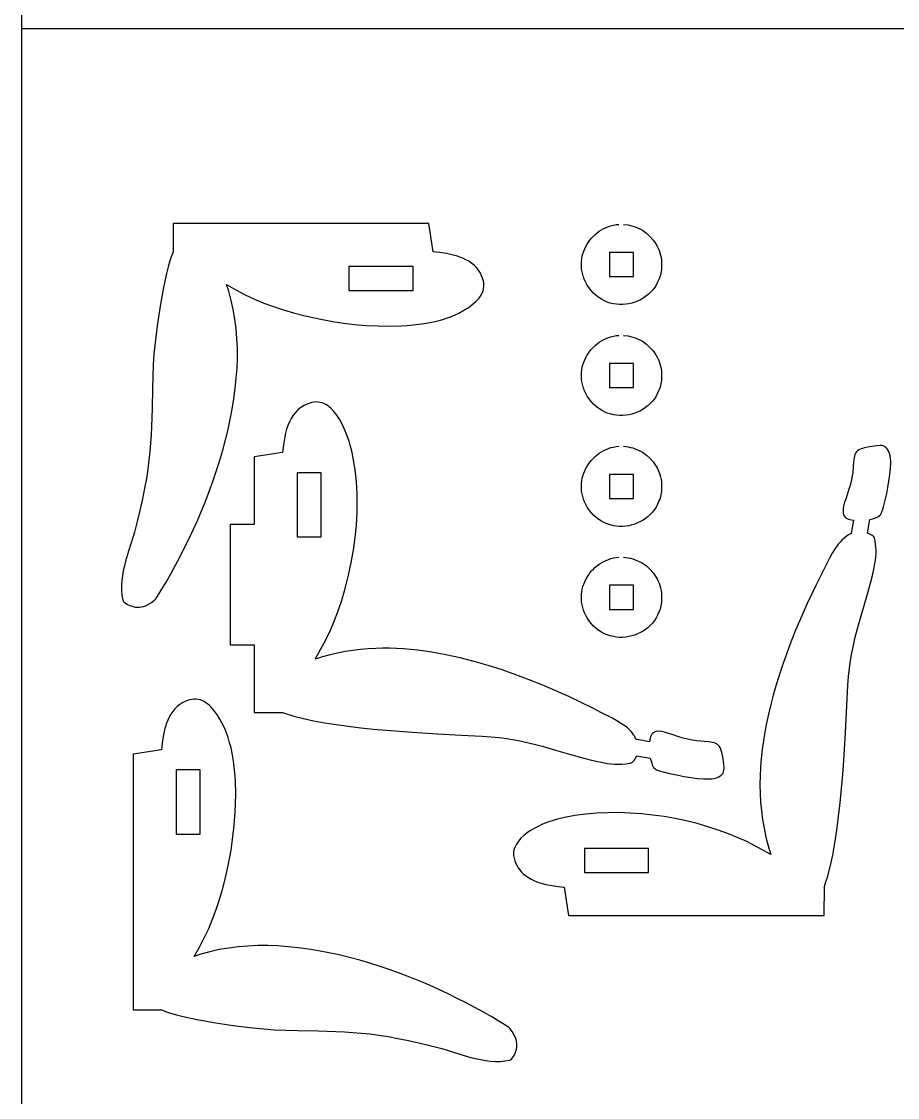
# Model space of a CAD drawing. Extents: x 279 to 859, y 491 to 871.
# Drawn here: x 278.6 to 372.6, y 566.3 to 681.8 of the extents above; entities that cross this region are included whole.
import ezdxf

# ---------------------------------------------------------------- set-up
doc = ezdxf.new("R2010")
doc.units = 0
doc.layers.get('0').update_dxf_attribs({"linetype": 'CONTINUOUS'})

msp = doc.modelspace()

# ---------------------------------------------------------------- linework, layer by layer
at = {"color": 7}
for p, q in [((278.559376, 871.005032), (278.559376, 491.005032)), ((858.559376, 681.005032), (278.559376, 681.005032))]:
    msp.add_line(p, q, dxfattribs=at)
at = {"color": 3}
for p, q in [((294.841446, 660.120922), (294.819946, 657.030222)), ((322.264646, 660.118622), (294.841446, 660.120922)), ((322.741146, 657.069322), (322.264646, 660.118622)), ((340.552792, 659.2797), (340.785376, 659.429726)), ((340.785376, 659.429726), (341.027614, 659.564763)), ((341.027614, 659.564763), (341.2789, 659.684027)), ((341.2789, 659.684027), (341.538626, 659.786731)), ((341.538626, 659.786731), (341.806187, 659.872091)), ((341.806187, 659.872091), (342.080976, 659.939319)), ((342.080976, 659.939319), (342.362387, 659.987631)), ((342.362387, 659.987631), (342.649812, 660.016241)), ((343.149812, 660.017441), (343.646422, 659.958691)), ((343.646422, 659.958691), (343.898349, 659.90608)), ((343.898349, 659.90608), (344.152237, 659.837391)), ((344.152237, 659.837391), (344.407748, 659.752183)), ((344.407748, 659.752183), (344.664541, 659.650016)), ((344.664541, 659.650016), (344.922275, 659.530449)), ((344.922275, 659.530449), (345.180612, 659.393041)), ((339.393976, 658.108801), (339.555902, 658.332254)), ((339.555902, 658.332254), (339.731121, 658.545434)), ((339.731121, 658.545434), (339.919026, 658.747554)), ((339.919026, 658.747554), (340.119011, 658.937829)), ((340.119011, 658.937829), (340.330468, 659.115473)), ((340.330468, 659.115473), (340.552792, 659.2797)), ((345.180612, 659.393041), (345.609013, 659.080764)), ((345.609013, 659.080764), (345.996506, 658.728183)), ((345.996506, 658.728183), (346.339215, 658.338334)), ((346.339215, 658.338334), (346.492563, 658.130383)), ((338.804952, 656.864929), (338.891321, 657.127965)), ((338.891321, 657.127965), (338.994014, 657.384656)), ((338.994014, 657.384656), (339.112425, 657.634216)), ((339.112425, 657.634216), (339.245948, 657.87586)), ((339.245948, 657.87586), (339.393976, 658.108801)), ((346.492563, 658.130383), (346.633262, 657.914254)), ((346.633262, 657.914254), (346.760827, 657.690325)), ((346.760827, 657.690325), (346.874773, 657.458978)), ((346.874773, 657.458978), (346.974615, 657.22059)), ((346.974615, 657.22059), (347.059869, 656.975543)), ((294.464076, 656.096985), (294.284552, 655.459643)), ((294.643118, 656.626087), (294.464076, 656.096985)), ((294.819946, 657.030222), (294.643118, 656.626087)), ((323.438746, 656.986941), (322.741146, 657.069322)), ((324.159465, 656.877169), (323.438746, 656.986941)), ((324.882443, 656.724436), (324.159465, 656.877169)), ((325.238261, 656.627094), (324.882443, 656.724436)), ((325.586821, 656.513172), (325.238261, 656.627094)), ((325.925517, 656.380726), (325.586821, 656.513172)), ((326.25174, 656.227809), (325.925517, 656.380726)), ((326.562884, 656.052474), (326.25174, 656.227809)), ((326.85634, 655.852775), (326.562884, 656.052474)), ((338.634851, 655.765046), (338.649858, 656.045606)), ((338.649858, 656.045606), (338.683614, 656.322963)), ((338.683614, 656.322963), (338.735515, 656.596333)), ((338.735515, 656.596333), (338.804952, 656.864929)), ((347.059869, 656.975543), (347.13005, 656.724214)), ((347.13005, 656.724214), (347.184674, 656.466985)), ((347.184674, 656.466985), (347.223256, 656.204234)), ((347.223256, 656.204234), (347.245312, 655.936341)), ((294.284552, 655.459643), (294.106281, 654.73079)), ((327.129502, 655.626767), (326.85634, 655.852775)), ((327.379762, 655.372503), (327.129502, 655.626767)), ((327.604512, 655.088037), (327.379762, 655.372503)), ((327.801146, 654.771422), (327.604512, 655.088037)), ((338.639201, 655.482069), (338.634851, 655.765046)), ((338.663515, 655.197462), (338.639201, 655.482069)), ((338.708397, 654.912009), (338.663515, 655.197462)), ((338.774456, 654.626496), (338.708397, 654.912009)), ((347.220552, 655.16257), (347.161658, 654.797777)), ((347.248974, 655.542278), (347.220552, 655.16257)), ((347.245312, 655.936341), (347.248974, 655.542278)), ((293.930994, 653.927154), (293.760425, 653.065464)), ((294.106281, 654.73079), (293.930994, 653.927154)), ((327.930654, 654.51215), (327.801146, 654.771422)), ((328.032248, 654.261277), (327.930654, 654.51215)), ((328.106577, 654.018342), (328.032248, 654.261277)), ((328.15429, 653.782885), (328.106577, 654.018342)), ((328.176037, 653.554445), (328.15429, 653.782885)), ((338.862297, 654.34171), (338.774456, 654.626496)), ((338.972527, 654.058436), (338.862297, 654.34171)), ((339.105751, 653.777459), (338.972527, 654.058436)), ((339.262578, 653.499566), (339.105751, 653.777459)), ((346.818263, 653.79849), (346.653599, 653.498959)), ((346.958901, 654.115176), (346.818263, 653.79849)), ((347.073904, 654.448459), (346.958901, 654.115176)), ((347.161658, 654.797777), (347.073904, 654.448459)), ((293.760425, 653.065464), (293.440371, 651.234835)), ((300.795246, 652.839122), (300.556246, 653.566222)), ((300.556246, 653.566222), (301.555979, 652.991186)), ((301.065478, 651.864231), (300.795246, 652.839122)), ((301.555979, 652.991186), (302.555759, 652.470361)), ((327.79758, 652.305375), (327.917998, 652.501383)), ((327.917998, 652.501383), (328.016345, 652.701646)), ((328.016345, 652.701646), (328.091971, 652.906622)), ((328.091971, 652.906622), (328.144228, 653.116774)), ((328.144228, 653.116774), (328.172467, 653.332561)), ((328.172467, 653.332561), (328.176037, 653.554445)), ((339.443612, 653.225541), (339.262578, 653.499566)), ((339.685048, 652.914048), (339.443612, 653.225541)), ((339.942754, 652.63372), (339.685048, 652.914048)), ((340.215119, 652.383997), (339.942754, 652.63372)), ((346.03158, 652.70891), (345.786937, 652.483608)), ((346.258646, 652.953609), (346.03158, 652.70891)), ((346.466523, 653.217146), (346.258646, 652.953609)), ((346.653599, 653.498959), (346.466523, 653.217146)), ((301.287055, 650.869712), (301.065478, 651.864231)), ((302.555759, 652.470361), (303.561107, 651.999152)), ((303.561107, 651.999152), (304.577546, 651.57296)), ((304.577546, 651.57296), (305.610598, 651.187188)), ((326.472664, 651.070719), (326.887146, 651.373022)), ((326.887146, 651.373022), (327.310392, 651.738268)), ((327.310392, 651.738268), (327.493127, 651.924278)), ((327.493127, 651.924278), (327.65574, 652.11316)), ((327.65574, 652.11316), (327.79758, 652.305375)), ((340.500532, 652.164319), (340.215119, 652.383997)), ((340.79738, 651.974124), (340.500532, 652.164319)), ((341.104052, 651.812854), (340.79738, 651.974124)), ((341.418936, 651.679947), (341.104052, 651.812854)), ((341.74042, 651.574843), (341.418936, 651.679947)), ((342.066892, 651.496981), (341.74042, 651.574843)), ((342.396741, 651.445802), (342.066892, 651.496981)), ((342.728354, 651.420746), (342.396741, 651.445802)), ((343.06012, 651.42125), (342.728354, 651.420746)), ((343.390427, 651.446756), (343.06012, 651.42125)), ((343.717663, 651.496703), (343.390427, 651.446756)), ((344.040216, 651.570531), (343.717663, 651.496703)), ((344.356475, 651.667679), (344.040216, 651.570531)), ((344.664827, 651.787586), (344.356475, 651.667679)), ((344.963662, 651.929693), (344.664827, 651.787586)), ((345.251366, 652.09344), (344.963662, 651.929693)), ((345.526328, 652.278265), (345.251366, 652.09344)), ((345.786937, 652.483608), (345.526328, 652.278265)), ((293.440371, 651.234835), (293.159983, 649.372729)), ((301.461536, 649.857182), (301.287055, 650.869712)), ((305.610598, 651.187188), (306.665784, 650.83724)), ((306.665784, 650.83724), (307.748626, 650.518517)), ((307.748626, 650.518517), (308.864646, 650.226422)), ((308.864646, 650.226422), (309.813643, 650.00631)), ((324.574397, 650.102932), (325.081806, 650.310209)), ((325.081806, 650.310209), (325.56839, 650.540084)), ((325.56839, 650.540084), (326.032544, 650.79333)), ((326.032544, 650.79333), (326.472664, 651.070719)), ((293.159983, 649.372729), (292.933124, 647.612974)), ((301.59048, 648.828261), (301.461536, 649.857182)), ((309.813643, 650.00631), (310.84619, 649.796267)), ((310.84619, 649.796267), (311.949451, 649.602472)), ((311.949451, 649.602472), (313.110593, 649.431104)), ((313.110593, 649.431104), (314.316781, 649.288341)), ((314.316781, 649.288341), (315.555179, 649.180362)), ((315.555179, 649.180362), (316.812954, 649.113346)), ((316.812954, 649.113346), (318.077271, 649.093472)), ((318.077271, 649.093472), (319.335295, 649.126919)), ((319.335295, 649.126919), (319.957936, 649.165568)), ((319.957936, 649.165568), (320.574191, 649.219864)), ((320.574191, 649.219864), (321.182455, 649.290579)), ((321.182455, 649.290579), (321.781125, 649.378487)), ((321.781125, 649.378487), (322.368595, 649.484358)), ((322.368595, 649.484358), (322.943262, 649.608966)), ((322.943262, 649.608966), (323.503521, 649.753083)), ((323.503521, 649.753083), (324.047767, 649.917481)), ((324.047767, 649.917481), (324.574397, 650.102932)), ((301.675444, 647.784567), (301.59048, 648.828261)), ((341.538626, 647.876831), (341.806187, 647.962191)), ((341.806187, 647.962191), (342.080976, 648.029419)), ((342.080976, 648.029419), (342.362387, 648.077731)), ((342.362387, 648.077731), (342.649812, 648.106341)), ((343.149812, 648.107541), (343.646422, 648.048791)), ((343.646422, 648.048791), (343.898349, 647.99618)), ((343.898349, 647.99618), (344.152237, 647.927491)), ((344.152237, 647.927491), (344.407748, 647.842283)), ((292.933124, 647.612974), (292.773658, 646.089396)), ((301.717986, 646.727717), (301.675444, 647.784567)), ((301.719666, 645.659331), (301.717986, 646.727717)), ((339.731121, 646.635534), (339.919026, 646.837654)), ((339.919026, 646.837654), (340.119011, 647.027929)), ((340.119011, 647.027929), (340.330468, 647.205573)), ((340.330468, 647.205573), (340.552792, 647.3698)), ((340.552792, 647.3698), (340.785376, 647.519826)), ((340.785376, 647.519826), (341.027614, 647.654863)), ((341.027614, 647.654863), (341.2789, 647.774127)), ((341.2789, 647.774127), (341.538626, 647.876831)), ((344.407748, 647.842283), (344.664541, 647.740116)), ((344.664541, 647.740116), (344.922275, 647.620549)), ((344.922275, 647.620549), (345.180612, 647.483141)), ((345.180612, 647.483141), (345.609013, 647.170864)), ((345.609013, 647.170864), (345.996506, 646.818283)), ((345.996506, 646.818283), (346.339215, 646.428434)), ((292.773658, 646.089396), (292.695446, 644.935822)), ((301.68204, 644.581027), (301.719666, 645.659331)), ((338.994014, 645.474756), (339.112425, 645.724316)), ((339.112425, 645.724316), (339.245948, 645.96596)), ((339.245948, 645.96596), (339.393976, 646.198901)), ((339.393976, 646.198901), (339.555902, 646.422354)), ((339.555902, 646.422354), (339.731121, 646.635534)), ((346.339215, 646.428434), (346.492563, 646.220483)), ((346.492563, 646.220483), (346.633262, 646.004354)), ((346.633262, 646.004354), (346.760827, 645.780425)), ((346.760827, 645.780425), (346.874773, 645.549078)), ((292.695446, 644.935822), (292.620952, 642.423042)), ((301.606668, 643.494423), (301.68204, 644.581027)), ((338.683614, 644.413063), (338.735515, 644.686433)), ((338.735515, 644.686433), (338.804952, 644.955029)), ((338.804952, 644.955029), (338.891321, 645.218065)), ((338.891321, 645.218065), (338.994014, 645.474756)), ((346.874773, 645.549078), (346.974615, 645.31069)), ((346.974615, 645.31069), (347.059869, 645.065643)), ((347.059869, 645.065643), (347.13005, 644.814314)), ((347.13005, 644.814314), (347.184674, 644.557085)), ((347.184674, 644.557085), (347.223256, 644.294334)), ((301.495107, 642.401137), (301.606668, 643.494423)), ((338.634851, 643.855146), (338.649858, 644.135706)), ((338.639201, 643.572169), (338.634851, 643.855146)), ((338.663515, 643.287562), (338.639201, 643.572169)), ((338.649858, 644.135706), (338.683614, 644.413063)), ((338.708397, 643.002109), (338.663515, 643.287562)), ((347.248974, 643.632378), (347.220552, 643.25267)), ((347.223256, 644.294334), (347.245312, 644.026441)), ((347.245312, 644.026441), (347.248974, 643.632378)), ((292.620952, 642.423042), (292.570492, 640.264452)), ((301.348916, 641.302788), (301.495107, 642.401137)), ((338.774456, 642.716596), (338.708397, 643.002109)), ((338.862297, 642.43181), (338.774456, 642.716596)), ((338.972527, 642.148536), (338.862297, 642.43181)), ((339.105751, 641.867559), (338.972527, 642.148536)), ((346.958901, 642.205276), (346.818263, 641.88859)), ((347.073904, 642.538559), (346.958901, 642.205276)), ((347.161658, 642.887877), (347.073904, 642.538559)), ((347.220552, 643.25267), (347.161658, 642.887877)), ((301.169653, 640.200994), (301.348916, 641.302788)), ((310.165388, 640.953126), (309.939734, 640.938437)), ((310.38471, 640.942757), (310.165388, 640.953126)), ((339.262578, 641.589666), (339.105751, 641.867559)), ((339.443612, 641.315641), (339.262578, 641.589666)), ((339.685048, 641.004148), (339.443612, 641.315641)), ((339.942754, 640.72382), (339.685048, 641.004148)), ((346.258646, 641.043709), (346.03158, 640.79901)), ((346.466523, 641.307246), (346.258646, 641.043709)), ((346.653599, 641.589059), (346.466523, 641.307246)), ((346.818263, 641.88859), (346.653599, 641.589059)), ((292.570492, 640.264452), (292.511324, 638.339007)), ((300.958877, 639.097373), (301.169653, 640.200994)), ((307.942876, 639.838513), (307.698984, 639.522147)), ((308.219963, 640.125019), (307.942876, 639.838513)), ((308.53262, 640.377912), (308.219963, 640.125019)), ((308.88322, 640.593441), (308.53262, 640.377912)), ((309.274134, 640.767855), (308.88322, 640.593441)), ((309.707737, 640.897401), (309.274134, 640.767855)), ((309.939734, 640.938437), (309.707737, 640.897401)), ((310.597712, 640.908616), (310.38471, 640.942757)), ((310.804402, 640.851992), (310.597712, 640.908616)), ((311.004793, 640.774172), (310.804402, 640.851992)), ((311.198894, 640.676442), (311.004793, 640.774172)), ((311.386716, 640.560091), (311.198894, 640.676442)), ((311.568271, 640.426405), (311.386716, 640.560091)), ((311.743569, 640.276673), (311.568271, 640.426405)), ((312.075435, 639.934217), (311.743569, 640.276673)), ((312.3824, 639.543023), (312.075435, 639.934217)), ((340.215119, 640.474097), (339.942754, 640.72382)), ((340.500532, 640.254419), (340.215119, 640.474097)), ((340.79738, 640.064224), (340.500532, 640.254419)), ((341.104052, 639.902954), (340.79738, 640.064224)), ((341.418936, 639.770047), (341.104052, 639.902954)), ((344.664827, 639.877686), (344.356475, 639.757779)), ((344.963662, 640.019793), (344.664827, 639.877686)), ((345.251366, 640.18354), (344.963662, 640.019793)), ((345.526328, 640.368365), (345.251366, 640.18354)), ((345.786937, 640.573708), (345.526328, 640.368365)), ((346.03158, 640.79901), (345.786937, 640.573708)), ((300.718144, 637.993544), (300.958877, 639.097373)), ((307.301299, 638.814839), (307.14276, 638.4314)), ((307.485916, 639.179672), (307.301299, 638.814839)), ((307.698984, 639.522147), (307.485916, 639.179672)), ((312.664549, 639.113389), (312.3824, 639.543023)), ((312.921969, 638.655615), (312.664549, 639.113389)), ((313.154744, 638.18), (312.921969, 638.655615)), ((341.74042, 639.664943), (341.418936, 639.770047)), ((342.066892, 639.587081), (341.74042, 639.664943)), ((342.396741, 639.535902), (342.066892, 639.587081)), ((342.728354, 639.510846), (342.396741, 639.535902)), ((343.06012, 639.51135), (342.728354, 639.510846)), ((343.390427, 639.536856), (343.06012, 639.51135)), ((343.717663, 639.586803), (343.390427, 639.536856)), ((344.040216, 639.660631), (343.717663, 639.586803)), ((344.356475, 639.757779), (344.040216, 639.660631)), ((292.511324, 638.339007), (292.468244, 637.425887)), ((300.449015, 636.891125), (300.718144, 637.993544)), ((306.894423, 637.623712), (306.799879, 637.206966)), ((307.007925, 638.033108), (306.894423, 637.623712)), ((307.14276, 638.4314), (307.007925, 638.033108)), ((313.362959, 637.696843), (313.154744, 638.18)), ((313.546701, 637.216444), (313.362959, 637.696843)), ((292.410709, 636.52566), (292.334626, 635.623196)), ((292.468244, 637.425887), (292.410709, 636.52566)), ((300.153046, 635.791735), (300.449015, 636.891125)), ((306.658177, 636.366426), (306.563837, 635.541501)), ((306.799879, 637.206966), (306.658177, 636.366426)), ((313.706054, 636.7491), (313.546701, 637.216444)), ((313.841104, 636.305113), (313.706054, 636.7491)), ((292.334626, 635.623196), (292.235904, 634.703364)), ((299.831797, 634.696991), (300.153046, 635.791735)), ((306.563837, 635.541501), (303.511937, 635.057501)), ((314.038637, 635.528401), (313.841104, 636.305113)), ((314.162559, 634.91934), (314.038637, 635.528401)), ((340.119011, 635.118029), (340.330468, 635.295673)), ((340.330468, 635.295673), (340.552792, 635.4599)), ((340.552792, 635.4599), (340.785376, 635.609926)), ((340.785376, 635.609926), (341.027614, 635.744963)), ((341.027614, 635.744963), (341.2789, 635.864227)), ((341.2789, 635.864227), (341.538626, 635.966931)), ((341.538626, 635.966931), (341.806187, 636.052291)), ((341.806187, 636.052291), (342.080976, 636.119519)), ((342.080976, 636.119519), (342.362387, 636.167831)), ((342.362387, 636.167831), (342.649812, 636.196441)), ((343.149812, 636.197641), (343.646422, 636.138891)), ((343.646422, 636.138891), (343.898349, 636.08628)), ((343.898349, 636.08628), (344.152237, 636.017591)), ((344.152237, 636.017591), (344.407748, 635.932383)), ((344.407748, 635.932383), (344.664541, 635.830216)), ((344.664541, 635.830216), (344.922275, 635.710649)), ((344.922275, 635.710649), (345.180612, 635.573241)), ((345.180612, 635.573241), (345.609013, 635.260964)), ((345.609013, 635.260964), (345.996506, 634.908383)), ((367.989105, 635.312896), (367.937172, 635.146213)), ((368.058108, 635.461482), (367.989105, 635.312896)), ((368.147807, 635.593228), (368.058108, 635.461482)), ((368.261825, 635.709389), (368.147807, 635.593228)), ((368.403788, 635.811221), (368.261825, 635.709389)), ((368.577319, 635.899979), (368.403788, 635.811221)), ((368.786043, 635.97692), (368.577319, 635.899979)), ((369.033584, 636.043299), (368.786043, 635.97692)), ((369.323567, 636.100371), (369.033584, 636.043299)), ((369.836702, 636.189693), (369.323567, 636.100371)), ((370.289764, 636.257679), (369.836702, 636.189693)), ((370.68404, 636.280207), (370.289764, 636.257679)), ((370.859536, 636.266888), (370.68404, 636.280207)), ((371.020817, 636.233158), (370.859536, 636.266888)), ((371.168046, 636.176004), (371.020817, 636.233158)), ((371.301382, 636.092411), (371.168046, 636.176004)), ((371.420986, 635.979362), (371.301382, 636.092411)), ((371.527021, 635.833844), (371.420986, 635.979362)), ((371.619645, 635.652841), (371.527021, 635.833844)), ((371.69902, 635.433338), (371.619645, 635.652841)), ((371.765307, 635.172319), (371.69902, 635.433338)), ((292.235904, 634.703364), (292.110449, 633.751034)), ((299.486825, 633.608513), (299.831797, 634.696991)), ((303.511937, 635.057501), (303.511537, 627.815201)), ((314.270015, 634.300617), (314.162559, 634.91934)), ((314.361243, 633.672996), (314.270015, 634.300617)), ((339.112425, 633.814416), (339.245948, 634.05606)), ((339.245948, 634.05606), (339.393976, 634.289001)), ((339.393976, 634.289001), (339.555902, 634.512454)), ((339.555902, 634.512454), (339.731121, 634.725634)), ((339.731121, 634.725634), (339.919026, 634.927754)), ((339.919026, 634.927754), (340.119011, 635.118029)), ((345.996506, 634.908383), (346.339215, 634.518534)), ((346.339215, 634.518534), (346.492563, 634.310583)), ((346.492563, 634.310583), (346.633262, 634.094454)), ((346.633262, 634.094454), (346.760827, 633.870525)), ((367.847553, 634.525033), (367.806713, 633.997412)), ((367.898686, 634.960179), (367.847553, 634.525033)), ((367.937172, 635.146213), (367.898686, 634.960179)), ((371.818667, 634.866771), (371.765307, 635.172319)), ((371.815222, 633.817086), (371.84406, 634.399823)), ((371.838886, 634.65026), (371.818667, 634.866771)), ((371.84406, 634.399823), (371.838886, 634.65026)), ((292.110449, 633.751034), (291.95417, 632.751074)), ((299.119688, 632.527918), (299.486825, 633.608513)), ((314.43648, 633.037242), (314.361243, 633.672996)), ((314.495965, 632.39412), (314.43648, 633.037242)), ((338.735515, 632.776533), (338.804952, 633.045129)), ((338.804952, 633.045129), (338.891321, 633.308165)), ((338.891321, 633.308165), (338.994014, 633.564856)), ((338.994014, 633.564856), (339.112425, 633.814416)), ((346.760827, 633.870525), (346.874773, 633.639178)), ((346.874773, 633.639178), (346.974615, 633.40079)), ((346.974615, 633.40079), (347.059869, 633.155743)), ((347.059869, 633.155743), (347.13005, 632.904414)), ((347.13005, 632.904414), (347.184674, 632.647185)), ((367.672376, 632.872966), (367.568519, 632.391726)), ((367.747167, 633.367271), (367.672376, 632.872966)), ((367.806713, 633.997412), (367.747167, 633.367271)), ((371.642455, 632.463596), (371.744054, 633.158399)), ((371.744054, 633.158399), (371.815222, 633.817086)), ((291.95417, 632.751074), (291.762972, 631.688354)), ((298.731945, 631.456824), (299.119688, 632.527918)), ((314.539936, 631.744393), (314.495965, 632.39412)), ((314.56863, 631.088827), (314.539936, 631.744393)), ((338.634851, 631.945246), (338.649858, 632.225806)), ((338.639201, 631.662269), (338.634851, 631.945246)), ((338.649858, 632.225806), (338.683614, 632.503163)), ((338.683614, 632.503163), (338.735515, 632.776533)), ((347.184674, 632.647185), (347.223256, 632.384434)), ((347.248974, 631.722478), (347.220552, 631.34277)), ((347.223256, 632.384434), (347.245312, 632.116541)), ((347.245312, 632.116541), (347.248974, 631.722478)), ((367.444132, 631.925764), (367.307752, 631.477296)), ((367.568519, 632.391726), (367.444132, 631.925764)), ((371.395569, 631.124993), (371.522327, 631.772515)), ((371.522327, 631.772515), (371.642455, 632.463596)), ((291.762972, 631.688354), (291.532764, 630.547742)), ((298.325155, 630.396851), (298.731945, 631.456824)), ((314.582285, 630.428186), (314.56863, 631.088827)), ((338.663515, 631.377662), (338.639201, 631.662269)), ((338.708397, 631.092209), (338.663515, 631.377662)), ((338.774456, 630.806696), (338.708397, 631.092209)), ((338.862297, 630.52191), (338.774456, 630.806696)), ((347.073904, 630.628659), (346.958901, 630.295376)), ((347.161658, 630.977977), (347.073904, 630.628659)), ((347.220552, 631.34277), (347.161658, 630.977977)), ((367.033162, 630.641691), (366.912025, 630.258982)), ((367.307752, 631.477296), (367.033162, 630.641691)), ((371.169767, 630.119971), (371.395569, 631.124993)), ((291.532764, 630.547742), (291.259453, 629.314109)), ((297.900874, 629.349617), (298.325155, 630.396851)), ((314.565431, 629.094737), (314.582285, 630.428186)), ((338.972527, 630.238636), (338.862297, 630.52191)), ((339.105751, 629.957659), (338.972527, 630.238636)), ((339.262578, 629.679766), (339.105751, 629.957659)), ((339.443612, 629.405741), (339.262578, 629.679766)), ((339.685048, 629.094248), (339.443612, 629.405741)), ((346.653599, 629.679159), (346.466523, 629.397346)), ((346.818263, 629.97869), (346.653599, 629.679159)), ((346.958901, 630.295376), (346.818263, 629.97869)), ((366.744752, 629.57482), (366.715689, 629.277794)), ((366.813042, 629.902621), (366.744752, 629.57482)), ((366.912025, 630.258982), (366.813042, 629.902621)), ((370.960085, 629.33316), (371.059531, 629.683159)), ((371.059531, 629.683159), (371.169767, 630.119971)), ((291.259453, 629.314109), (290.938946, 627.972322)), ((297.006077, 627.299836), (297.460663, 628.316739)), ((297.460663, 628.316739), (297.900874, 629.349617)), ((314.491275, 627.750162), (314.565431, 629.094737)), ((339.942754, 628.81392), (339.685048, 629.094248)), ((340.215119, 628.564197), (339.942754, 628.81392)), ((340.500532, 628.344519), (340.215119, 628.564197)), ((340.79738, 628.154324), (340.500532, 628.344519)), ((345.251366, 628.27364), (344.963662, 628.109893)), ((345.526328, 628.458465), (345.251366, 628.27364)), ((345.786937, 628.663808), (345.526328, 628.458465)), ((346.03158, 628.88911), (345.786937, 628.663808)), ((346.258646, 629.133809), (346.03158, 628.88911)), ((346.466523, 629.397346), (346.258646, 629.133809)), ((366.715689, 629.277794), (366.734391, 629.013757)), ((366.734391, 629.013757), (366.764322, 628.8948)), ((366.764322, 628.8948), (366.809396, 628.784921)), ((366.809396, 628.784921), (366.870679, 628.684395)), ((366.870679, 628.684395), (366.949238, 628.593501)), ((366.949238, 628.593501), (367.046142, 628.512513)), ((367.046142, 628.512513), (367.162457, 628.44171)), ((367.162457, 628.44171), (367.29925, 628.381367)), ((367.29925, 628.381367), (367.457588, 628.331762)), ((367.457588, 628.331762), (367.638538, 628.293171)), ((367.843167, 628.265871), (367.591567, 626.838171)), ((367.638538, 628.293171), (367.843167, 628.265871)), ((369.345767, 626.890471), (369.603967, 628.355971)), ((369.603967, 628.355971), (370.008433, 628.447694)), ((370.008433, 628.447694), (370.318044, 628.551201)), ((370.318044, 628.551201), (370.442781, 628.61128)), ((370.442781, 628.61128), (370.550407, 628.678995)), ((370.550407, 628.678995), (370.643123, 628.755909)), ((370.643123, 628.755909), (370.72313, 628.843583)), ((370.72313, 628.843583), (370.85382, 629.05747)), ((370.85382, 629.05747), (370.960085, 629.33316)), ((290.938946, 627.972322), (290.665136, 626.977318)), ((296.538677, 626.300527), (297.006077, 627.299836)), ((303.511537, 627.815201), (300.931537, 627.797001)), ((300.931537, 627.797001), (300.934937, 614.895201)), ((314.361722, 626.400578), (314.491275, 627.750162)), ((341.104052, 627.993054), (340.79738, 628.154324)), ((341.418936, 627.860147), (341.104052, 627.993054)), ((341.74042, 627.755043), (341.418936, 627.860147)), ((342.066892, 627.677181), (341.74042, 627.755043)), ((342.396741, 627.626002), (342.066892, 627.677181)), ((342.728354, 627.600946), (342.396741, 627.626002)), ((343.06012, 627.60145), (342.728354, 627.600946)), ((343.390427, 627.626956), (343.06012, 627.60145)), ((343.717663, 627.676903), (343.390427, 627.626956)), ((344.040216, 627.750731), (343.717663, 627.676903)), ((344.356475, 627.847879), (344.040216, 627.750731)), ((344.664827, 627.967786), (344.356475, 627.847879)), ((344.963662, 628.109893), (344.664827, 627.967786)), ((290.349904, 625.959902), (290.026021, 624.925655)), ((290.665136, 626.977318), (290.349904, 625.959902)), ((296.06002, 625.32043), (296.538677, 626.300527)), ((314.178674, 625.052101), (314.361722, 626.400578)), ((366.598799, 626.133788), (366.394868, 625.924319)), ((366.818749, 626.330987), (366.598799, 626.133788)), ((367.056403, 626.514836), (366.818749, 626.330987)), ((367.313448, 626.684257), (367.056403, 626.514836)), ((367.591567, 626.838171), (367.313448, 626.684257)), ((369.580242, 626.774519), (369.345767, 626.890471)), ((369.824392, 626.637108), (369.580242, 626.774519)), ((369.933373, 626.555993), (369.824392, 626.637108)), ((370.024705, 626.464279), (369.933373, 626.555993)), ((370.091699, 626.360219), (370.024705, 626.464279)), ((370.127667, 626.242071), (370.091699, 626.360219)), ((370.227956, 625.406865), (370.127667, 626.242071)), ((290.026021, 624.925655), (289.726259, 623.88016)), ((295.571665, 624.361163), (296.06002, 625.32043)), ((313.944035, 623.710848), (314.178674, 625.052101)), ((365.862342, 625.233083), (365.556528, 624.730693)), ((366.205272, 625.703659), (365.862342, 625.233083)), ((366.394868, 625.924319), (366.205272, 625.703659)), ((370.250544, 625.041675), (370.227956, 625.406865)), ((370.253705, 624.692821), (370.250544, 625.041675)), ((289.726259, 623.88016), (289.595664, 623.354938)), ((295.075169, 623.424344), (295.571665, 624.361163)), ((313.659706, 622.382935), (313.944035, 623.710848)), ((340.552792, 623.55), (340.785376, 623.700026)), ((340.785376, 623.700026), (341.027614, 623.835063)), ((341.027614, 623.835063), (341.2789, 623.954327)), ((341.2789, 623.954327), (341.538626, 624.057031)), ((341.538626, 624.057031), (341.806187, 624.142391)), ((341.806187, 624.142391), (342.080976, 624.209619)), ((342.080976, 624.209619), (342.362387, 624.257931)), ((342.362387, 624.257931), (342.649812, 624.286541)), ((343.149812, 624.287741), (343.646422, 624.228991)), ((343.646422, 624.228991), (343.898349, 624.17638)), ((343.898349, 624.17638), (344.152237, 624.107691)), ((344.152237, 624.107691), (344.407748, 624.022483)), ((344.407748, 624.022483), (344.664541, 623.920316)), ((344.664541, 623.920316), (344.922275, 623.800749)), ((344.922275, 623.800749), (345.180612, 623.663341)), ((345.180612, 623.663341), (345.609013, 623.351064)), ((365.274349, 624.205122), (364.726967, 623.118971)), ((365.556528, 624.730693), (365.274349, 624.205122)), ((370.138721, 623.604728), (370.198585, 623.988302)), ((370.198585, 623.988302), (370.236649, 624.346348)), ((370.236649, 624.346348), (370.253705, 624.692821)), ((289.483389, 622.828997), (289.393529, 622.303035)), ((289.595664, 623.354938), (289.483389, 622.828997)), ((294.063989, 621.624526), (294.572091, 622.511593)), ((294.572091, 622.511593), (295.075169, 623.424344)), ((339.393976, 622.379101), (339.555902, 622.602554)), ((339.555902, 622.602554), (339.731121, 622.815734)), ((339.731121, 622.815734), (339.919026, 623.017854)), ((339.919026, 623.017854), (340.119011, 623.208129)), ((340.119011, 623.208129), (340.330468, 623.385773)), ((340.330468, 623.385773), (340.552792, 623.55)), ((345.609013, 623.351064), (345.996506, 622.998483)), ((345.996506, 622.998483), (346.339215, 622.608634)), ((346.339215, 622.608634), (346.492563, 622.400683)), ((364.726967, 623.118971), (363.78215, 621.239493)), ((369.866143, 622.327534), (370.056267, 623.181671)), ((370.056267, 623.181671), (370.138721, 623.604728)), ((289.330182, 621.777749), (289.297444, 621.253837)), ((289.393529, 622.303035), (289.330182, 621.777749)), ((293.552421, 620.764763), (294.063989, 621.624526)), ((313.327592, 621.074477), (313.659706, 622.382935)), ((338.804952, 621.135229), (338.891321, 621.398265)), ((338.891321, 621.398265), (338.994014, 621.654956)), ((338.994014, 621.654956), (339.112425, 621.904516)), ((339.112425, 621.904516), (339.245948, 622.14616)), ((339.245948, 622.14616), (339.393976, 622.379101)), ((346.492563, 622.400683), (346.633262, 622.184554)), ((346.633262, 622.184554), (346.760827, 621.960625)), ((346.760827, 621.960625), (346.874773, 621.729278)), ((346.874773, 621.729278), (346.974615, 621.49089)), ((346.974615, 621.49089), (347.059869, 621.245843)), ((369.241947, 619.962474), (369.665235, 621.510337)), ((369.665235, 621.510337), (369.866143, 622.327534)), ((289.297444, 621.253837), (289.299411, 620.731997)), ((289.299411, 620.731997), (289.340179, 620.212926)), ((289.340179, 620.212926), (289.423846, 619.697322)), ((293.038946, 619.933922), (293.552421, 620.764763)), ((312.949595, 619.791592), (313.327592, 621.074477)), ((338.634851, 620.035346), (338.649858, 620.315906)), ((338.649858, 620.315906), (338.683614, 620.593263)), ((338.683614, 620.593263), (338.735515, 620.866633)), ((338.735515, 620.866633), (338.804952, 621.135229)), ((347.059869, 621.245843), (347.13005, 620.994514)), ((347.13005, 620.994514), (347.184674, 620.737285)), ((347.184674, 620.737285), (347.223256, 620.474534)), ((347.223256, 620.474534), (347.245312, 620.206641)), ((347.245312, 620.206641), (347.248974, 619.812578)), ((363.78215, 621.239493), (362.879042, 619.338602)), ((289.423846, 619.697322), (289.450671, 619.62654)), ((289.450671, 619.62654), (289.502295, 619.549315)), ((289.502295, 619.549315), (289.673102, 619.384821)), ((289.673102, 619.384821), (289.922594, 619.222405)), ((289.922594, 619.222405), (290.237096, 619.080635)), ((290.237096, 619.080635), (290.414454, 619.023293)), ((290.414454, 619.023293), (290.602936, 618.978075)), ((291.433934, 618.964853), (291.652405, 619.015064)), ((291.652405, 619.015064), (291.871746, 619.091322)), ((291.871746, 619.091322), (292.177787, 619.238293)), ((292.177787, 619.238293), (292.511671, 619.44111)), ((292.511671, 619.44111), (292.817393, 619.679683)), ((292.817393, 619.679683), (292.942191, 619.8061)), ((292.942191, 619.8061), (293.038946, 619.933922)), ((312.527617, 618.540396), (312.949595, 619.791592)), ((338.639201, 619.752369), (338.634851, 620.035346)), ((338.663515, 619.467762), (338.639201, 619.752369)), ((338.708397, 619.182309), (338.663515, 619.467762)), ((338.774456, 618.896796), (338.708397, 619.182309)), ((347.161658, 619.068077), (347.073904, 618.718759)), ((347.220552, 619.43287), (347.161658, 619.068077)), ((347.248974, 619.812578), (347.220552, 619.43287)), ((362.879042, 619.338602), (362.024422, 617.415615)), ((368.385655, 617.042846), (369.241947, 619.962474)), ((290.602936, 618.978075), (290.800835, 618.947301)), ((290.800835, 618.947301), (291.00644, 618.933293)), ((291.00644, 618.933293), (291.218043, 618.93837)), ((291.218043, 618.93837), (291.433934, 618.964853)), ((312.063563, 617.327004), (312.527617, 618.540396)), ((338.862297, 618.61201), (338.774456, 618.896796)), ((338.972527, 618.328736), (338.862297, 618.61201)), ((339.105751, 618.047759), (338.972527, 618.328736)), ((339.262578, 617.769866), (339.105751, 618.047759)), ((346.818263, 618.06879), (346.653599, 617.769259)), ((346.958901, 618.385476), (346.818263, 618.06879)), ((347.073904, 618.718759), (346.958901, 618.385476)), ((311.559336, 616.157534), (312.063563, 617.327004)), ((339.443612, 617.495841), (339.262578, 617.769866)), ((339.685048, 617.184348), (339.443612, 617.495841)), ((339.942754, 616.90402), (339.685048, 617.184348)), ((340.215119, 616.654297), (339.942754, 616.90402)), ((345.786937, 616.753908), (345.526328, 616.548565)), ((346.03158, 616.97921), (345.786937, 616.753908)), ((346.258646, 617.223909), (346.03158, 616.97921)), ((346.466523, 617.487446), (346.258646, 617.223909)), ((346.653599, 617.769259), (346.466523, 617.487446)), ((362.024422, 617.415615), (361.617413, 616.445621)), ((367.996177, 615.573923), (368.385655, 617.042846)), ((311.016837, 615.038101), (311.559336, 616.157534)), ((340.500532, 616.434619), (340.215119, 616.654297)), ((340.79738, 616.244424), (340.500532, 616.434619)), ((341.104052, 616.083154), (340.79738, 616.244424)), ((341.418936, 615.950247), (341.104052, 616.083154)), ((341.74042, 615.845143), (341.418936, 615.950247)), ((342.066892, 615.767281), (341.74042, 615.845143)), ((342.396741, 615.716102), (342.066892, 615.767281)), ((342.728354, 615.691046), (342.396741, 615.716102)), ((343.06012, 615.69155), (342.728354, 615.691046)), ((343.390427, 615.717056), (343.06012, 615.69155)), ((343.717663, 615.767003), (343.390427, 615.717056)), ((344.040216, 615.840831), (343.717663, 615.767003)), ((344.356475, 615.937979), (344.040216, 615.840831)), ((344.664827, 616.057886), (344.356475, 615.937979)), ((344.963662, 616.199993), (344.664827, 616.057886)), ((345.251366, 616.36374), (344.963662, 616.199993)), ((345.526328, 616.548565), (345.251366, 616.36374)), ((361.617413, 616.445621), (361.225067, 615.469846)), ((367.820626, 614.815931), (367.996177, 615.573923)), ((300.934937, 614.895201), (303.492437, 614.895201)), ((303.492437, 614.895201), (303.511537, 614.883501)), ((303.511537, 614.883501), (303.511537, 607.634301)), ((310.075437, 613.352701), (311.016837, 615.038101)), ((314.917605, 614.393861), (314.096503, 614.292969)), ((315.741286, 614.465442), (314.917605, 614.393861)), ((316.566237, 614.507601), (315.741286, 614.465442)), ((317.30856, 614.522001), (316.566237, 614.507601)), ((318.054442, 614.516436), (317.30856, 614.522001)), ((318.803446, 614.491508), (318.054442, 614.516436)), ((319.55514, 614.447814), (318.803446, 614.491508)), ((320.309089, 614.385956), (319.55514, 614.447814)), ((360.848233, 614.488205), (360.487756, 613.500611)), ((361.225067, 615.469846), (360.848233, 614.488205)), ((367.661494, 614.034155), (367.820626, 614.815931)), ((310.864031, 613.598496), (310.075437, 613.352701)), ((311.661743, 613.81553), (310.864031, 613.598496)), ((312.467264, 614.003693), (311.661743, 613.81553)), ((313.279287, 614.162876), (312.467264, 614.003693)), ((314.096503, 614.292969), (313.279287, 614.162876)), ((321.064859, 614.306532), (320.309089, 614.385956)), ((321.822015, 614.210142), (321.064859, 614.306532)), ((322.580123, 614.097386), (321.822015, 614.210142)), ((323.338748, 613.968863), (322.580123, 614.097386)), ((324.097458, 613.825173), (323.338748, 613.968863)), ((325.61339, 613.49469), (324.097458, 613.825173)), ((327.124445, 613.110734), (325.61339, 613.49469)), ((360.487756, 613.500611), (360.144486, 612.506981)), ((367.521502, 613.222524), (367.661494, 614.034155)), ((328.627149, 612.678101), (327.124445, 613.110734)), ((330.118028, 612.201589), (328.627149, 612.678101)), ((331.593607, 611.685994), (330.118028, 612.201589)), ((360.144486, 612.506981), (359.819267, 611.507227)), ((367.309818, 611.485404), (367.40337, 612.374964)), ((367.40337, 612.374964), (367.521502, 613.222524)), ((333.050412, 611.136113), (331.593607, 611.685994)), ((334.48497, 610.556742), (333.050412, 611.136113)), ((359.819267, 611.507227), (359.512949, 610.501265)), ((367.243567, 610.547771), (367.309818, 611.485404)), ((335.893805, 609.952679), (334.48497, 610.556742)), ((337.273444, 609.32872), (335.893805, 609.952679)), ((359.512949, 610.501265), (359.226378, 609.489008)), ((366.976496, 605.444113), (367.243567, 610.547771)), ((295.871852, 608.684499), (295.555255, 608.487837)), ((296.131046, 608.814041), (295.871852, 608.684499)), ((296.38187, 608.915662), (296.131046, 608.814041)), ((296.62478, 608.990013), (296.38187, 608.915662)), ((296.860233, 609.037741), (296.62478, 608.990013)), ((297.088685, 609.059499), (296.860233, 609.037741)), ((297.310593, 609.055934), (297.088685, 609.059499)), ((297.526413, 609.027697), (297.310593, 609.055934)), ((297.736602, 608.975437), (297.526413, 609.027697)), ((297.941615, 608.899804), (297.736602, 608.975437)), ((298.14191, 608.801447), (297.941615, 608.899804)), ((298.337943, 608.681017), (298.14191, 608.801447)), ((298.53017, 608.539163), (298.337943, 608.681017)), ((338.620413, 608.689662), (337.273444, 609.32872)), ((339.931237, 608.040301), (338.620413, 608.689662)), ((359.226378, 609.489008), (358.960402, 608.470372)), ((294.790553, 607.739665), (294.590862, 607.446228)), ((295.016552, 608.012815), (294.790553, 607.739665)), ((295.270803, 608.263074), (295.016552, 608.012815)), ((295.555255, 608.487837), (295.270803, 608.263074)), ((298.719048, 608.376535), (298.53017, 608.539163)), ((298.905034, 608.193781), (298.719048, 608.376535)), ((299.270152, 607.770499), (298.905034, 608.193781)), ((299.573125, 607.355031), (299.270152, 607.770499)), ((303.511537, 607.634301), (306.561437, 607.634301)), ((306.561437, 607.634301), (307.787537, 607.234301)), ((340.809179, 607.6045), (339.931237, 608.040301)), ((341.892574, 607.045464), (340.809179, 607.6045)), ((358.960402, 608.470372), (358.715867, 607.445271)), ((294.130164, 606.470249), (294.016236, 606.121715)), ((294.262613, 606.808916), (294.130164, 606.470249)), ((294.41553, 607.135111), (294.262613, 606.808916)), ((294.590862, 607.446228), (294.41553, 607.135111)), ((299.851116, 606.914118), (299.573125, 607.355031)), ((300.104901, 606.449352), (299.851116, 606.914118)), ((300.335254, 605.962325), (300.104901, 606.449352)), ((307.787537, 607.234301), (308.799917, 606.973166)), ((308.799917, 606.973166), (309.901286, 606.734911)), ((309.901286, 606.734911), (311.079746, 606.518262)), ((311.079746, 606.518262), (312.323396, 606.321944)), ((312.323396, 606.321944), (313.620337, 606.144682)), ((342.438951, 606.739711), (341.892574, 607.045464)), ((342.949851, 606.427122), (342.438951, 606.739711)), ((343.396328, 606.115688), (342.949851, 606.427122)), ((358.51055, 606.492394), (358.328725, 605.541591)), ((358.715867, 607.445271), (358.51055, 606.492394)), ((293.918884, 605.765919), (293.766119, 605.042959)), ((294.016236, 606.121715), (293.918884, 605.765919)), ((300.542949, 605.454627), (300.335254, 605.962325)), ((300.728761, 604.927849), (300.542949, 605.454627)), ((313.620337, 606.144682), (314.95867, 605.985202)), ((314.95867, 605.985202), (316.326495, 605.842229)), ((316.326495, 605.842229), (317.711912, 605.714489)), ((317.711912, 605.714489), (320.487925, 605.499609)), ((320.487925, 605.499609), (323.191515, 605.330366)), ((323.191515, 605.330366), (325.727484, 605.196562)), ((325.727484, 605.196562), (328.000637, 605.088001)), ((343.586363, 605.962902), (343.396328, 606.115688)), ((343.749437, 605.813401), (343.586363, 605.962902)), ((343.966474, 605.586169), (343.749437, 605.813401)), ((344.128058, 605.395107), (343.966474, 605.586169)), ((344.243803, 605.236588), (344.128058, 605.395107)), ((344.323321, 605.106987), (344.243803, 605.236588)), ((346.126644, 605.167675), (346.067752, 605.03119)), ((346.195264, 605.283627), (346.126644, 605.167675)), ((346.273422, 605.38012), (346.195264, 605.283627)), ((346.360931, 605.458226), (346.273422, 605.38012)), ((346.457601, 605.51902), (346.360931, 605.458226)), ((346.563243, 605.563575), (346.457601, 605.51902)), ((346.677667, 605.592964), (346.563243, 605.563575)), ((346.93211, 605.610537), (346.677667, 605.592964)), ((347.219416, 605.580329), (346.93211, 605.610537)), ((347.538074, 605.510926), (347.219416, 605.580329)), ((347.886572, 605.410917), (347.538074, 605.510926)), ((348.263396, 605.288887), (347.886572, 605.410917)), ((349.095979, 605.01312), (348.263396, 605.288887)), ((358.328725, 605.541591), (358.17167, 604.592773)), ((366.79208, 602.497216), (366.976496, 605.444113)), ((293.656298, 604.322206), (293.573852, 603.624499)), ((293.766119, 605.042959), (293.656298, 604.322206)), ((300.893465, 604.383584), (300.728761, 604.927849)), ((301.037836, 603.823423), (300.893465, 604.383584)), ((328.000637, 605.088001), (328.929872, 605.028924)), ((328.929872, 605.028924), (329.810967, 604.943317)), ((329.810967, 604.943317), (330.650167, 604.833615)), ((330.650167, 604.833615), (331.45372, 604.702255)), ((331.45372, 604.702255), (332.22787, 604.551672)), ((332.22787, 604.551672), (332.978865, 604.384303)), ((332.978865, 604.384303), (333.712951, 604.202585)), ((333.712951, 604.202585), (334.436374, 604.008951)), ((334.436374, 604.008951), (335.876216, 603.595687)), ((344.412136, 604.920041), (344.323321, 605.106987)), ((344.471412, 604.805264), (344.412136, 604.920041)), ((344.514007, 604.765876), (344.471412, 604.805264)), ((344.57806, 604.733654), (344.514007, 604.765876)), ((344.80899, 604.676209), (344.57806, 604.733654)), ((345.951337, 604.487801), (344.80899, 604.676209)), ((346.018778, 604.873098), (345.951337, 604.487801)), ((346.067752, 605.03119), (346.018778, 604.873098)), ((349.548713, 604.876557), (349.095979, 605.01312)), ((350.023725, 604.752325), (349.548713, 604.876557)), ((350.519504, 604.64901), (350.023725, 604.752325)), ((351.034537, 604.575201), (350.519504, 604.64901)), ((352.269202, 604.46622), (351.034537, 604.575201)), ((352.712675, 604.40643), (352.269202, 604.46622)), ((352.897638, 604.362362), (352.712675, 604.40643)), ((353.060637, 604.303951), (352.897638, 604.362362)), ((353.203582, 604.227526), (353.060637, 604.303951)), ((353.328386, 604.129416), (353.203582, 604.227526)), ((353.436962, 604.00595), (353.328386, 604.129416)), ((353.531221, 603.853458), (353.436962, 604.00595)), ((358.17167, 604.592773), (358.040663, 603.645851)), ((290.524652, 603.148299), (290.522652, 575.724899)), ((293.573852, 603.624499), (290.524652, 603.148299)), ((301.162648, 603.248956), (301.037836, 603.823423)), ((301.268675, 602.661775), (301.162648, 603.248956)), ((335.876216, 603.595687), (337.34836, 603.163998)), ((337.34836, 603.163998), (338.902777, 602.733374)), ((344.429912, 602.709353), (344.568537, 602.959701)), ((344.568537, 602.959701), (346.033237, 602.718001)), ((353.613076, 603.668267), (353.531221, 603.853458)), ((353.684439, 603.446708), (353.613076, 603.668267)), ((353.747222, 603.18511), (353.684439, 603.446708)), ((353.803337, 602.879801), (353.747222, 603.18511)), ((353.934027, 602.086656), (353.803337, 602.879801)), ((358.040663, 603.645851), (357.936982, 602.700735)), ((301.356693, 602.063472), (301.268675, 602.661775)), ((301.427476, 601.455637), (301.356693, 602.063472)), ((338.902777, 602.733374), (339.726454, 602.524551)), ((339.726454, 602.524551), (340.589437, 602.323301)), ((340.589437, 602.323301), (341.444654, 602.155881)), ((341.444654, 602.155881), (341.826833, 602.104456)), ((341.826833, 602.104456), (342.197899, 602.074964)), ((342.197899, 602.074964), (342.572233, 602.067715)), ((342.572233, 602.067715), (342.964213, 602.083016)), ((342.964213, 602.083016), (343.388221, 602.121175)), ((343.388221, 602.121175), (343.858637, 602.182501)), ((343.858637, 602.182501), (343.991556, 602.218731)), ((343.991556, 602.218731), (344.104474, 602.282044)), ((344.104474, 602.282044), (344.20108, 602.367601)), ((344.20108, 602.367601), (344.285062, 602.470564)), ((344.285062, 602.470564), (344.429912, 602.709353)), ((346.033237, 602.718001), (346.145295, 602.319769)), ((346.145295, 602.319769), (346.243718, 602.015539)), ((346.243718, 602.015539), (346.353813, 601.786516)), ((346.353813, 601.786516), (346.421145, 601.694332)), ((346.421145, 601.694332), (346.500887, 601.613901)), ((353.962675, 601.731846), (353.934027, 602.086656)), ((353.958425, 601.566862), (353.962675, 601.731846)), ((357.861906, 601.757336), (357.816713, 600.815565)), ((357.936982, 602.700735), (357.861906, 601.757336)), ((366.680073, 600.981214), (366.79208, 602.497216)), ((301.481799, 600.839862), (301.427476, 601.455637)), ((301.520436, 600.217739), (301.481799, 600.839862)), ((346.500887, 601.613901), (346.5962, 601.542874)), ((346.5962, 601.542874), (346.710248, 601.4789)), ((346.710248, 601.4789), (347.007205, 601.362714)), ((347.007205, 601.362714), (347.417066, 601.246547)), ((347.417066, 601.246547), (347.965137, 601.111601)), ((347.965137, 601.111601), (349.007638, 600.883736)), ((349.007638, 600.883736), (349.668258, 600.759585)), ((349.668258, 600.759585), (350.372274, 600.645951)), ((350.372274, 600.645951), (351.082548, 600.55583)), ((351.082548, 600.55583), (351.761941, 600.502217)), ((352.641892, 600.51868), (352.879537, 600.556501)), ((352.879537, 600.556501), (353.124142, 600.619796)), ((353.124142, 600.619796), (353.331299, 600.696653)), ((353.331299, 600.696653), (353.503692, 600.786507)), ((353.503692, 600.786507), (353.644009, 600.888791)), ((353.644009, 600.888791), (353.754933, 601.002939)), ((353.754933, 601.002939), (353.839151, 601.128386)), ((353.839151, 601.128386), (353.899349, 601.264567)), ((353.899349, 601.264567), (353.938212, 601.410914)), ((353.938212, 601.410914), (353.958425, 601.566862)), ((357.816713, 600.815565), (357.80268, 599.875333)), ((366.552167, 599.458258), (366.680073, 600.981214)), ((301.553752, 598.960812), (301.520436, 600.217739)), ((351.761941, 600.502217), (352.373317, 600.498109)), ((352.373317, 600.498109), (352.641892, 600.51868)), ((357.80268, 599.875333), (357.821086, 598.936551)), ((366.406342, 597.944409), (366.552167, 599.458258)), ((301.53362, 597.697586), (301.553752, 598.960812)), ((357.821086, 598.936551), (357.873208, 597.999129)), ((301.46624, 596.440791), (301.53362, 597.697586)), ((357.873208, 597.999129), (357.960326, 597.062979)), ((366.240573, 596.455727), (366.406342, 597.944409)), ((301.357806, 595.203159), (301.46624, 596.440791)), ((335.25475, 595.927886), (334.83149, 595.7731)), ((336.073692, 596.180842), (335.25475, 595.927886)), ((336.817067, 596.359771), (336.073692, 596.180842)), ((337.949782, 596.564662), (336.817067, 596.359771)), ((339.105475, 596.717685), (337.949782, 596.564662)), ((340.280174, 596.820208), (339.105475, 596.717685)), ((341.469903, 596.873597), (340.280174, 596.820208)), ((342.67069, 596.879222), (341.469903, 596.873597)), ((343.878561, 596.83845), (342.67069, 596.879222)), ((345.08954, 596.752647), (343.878561, 596.83845)), ((346.299655, 596.623183), (345.08954, 596.752647)), ((347.504931, 596.451425), (346.299655, 596.623183)), ((348.701395, 596.238741), (347.504931, 596.451425)), ((349.885071, 595.986497), (348.701395, 596.238741)), ((351.051988, 595.696063), (349.885071, 595.986497)), ((357.960326, 597.062979), (358.083716, 596.12801)), ((358.083716, 596.12801), (358.244657, 595.194134)), ((366.052838, 595.008274), (366.240573, 596.455727)), ((301.214517, 593.99742), (301.357806, 595.203159)), ((333.182297, 594.960107), (332.810057, 594.7073)), ((333.57638, 595.192871), (333.182297, 594.960107)), ((333.986486, 595.405811), (333.57638, 595.192871)), ((334.406795, 595.599148), (333.986486, 595.405811)), ((334.83149, 595.7731), (334.406795, 595.599148)), ((352.198169, 595.368806), (351.051988, 595.696063)), ((353.319643, 595.006092), (352.198169, 595.368806)), ((354.412433, 594.609292), (353.319643, 595.006092)), ((358.244657, 595.194134), (358.444427, 594.261262)), ((365.841114, 593.61811), (366.052838, 595.008274)), ((301.04257, 592.836303), (301.214517, 593.99742)), ((331.882579, 593.826428), (331.655898, 593.491256)), ((332.154378, 594.14068), (331.882579, 593.826428)), ((332.465477, 594.434231), (332.154378, 594.14068)), ((332.810057, 594.7073), (332.465477, 594.434231)), ((355.472567, 594.179771), (354.412433, 594.609292)), ((356.385492, 593.764694), (355.472567, 594.179771)), ((357.249142, 593.329958), (356.385492, 593.764694)), ((358.444427, 594.261262), (358.684305, 593.329304)), ((365.603378, 592.301297), (365.841114, 593.61811)), ((300.848162, 591.732541), (301.04257, 592.836303)), ((331.361167, 592.757271), (331.34052, 592.536409)), ((331.34052, 592.536409), (331.363935, 592.279697)), ((331.413203, 592.948791), (331.361167, 592.757271)), ((331.480154, 593.134943), (331.413203, 592.948791)), ((331.655898, 593.491256), (331.480154, 593.134943)), ((358.965567, 592.398171), (357.249142, 593.329958)), ((358.684305, 593.329304), (358.965567, 592.398171)), ((300.63749, 590.698863), (300.848162, 591.732541)), ((331.363935, 592.279697), (331.423431, 592.000939)), ((331.423431, 592.000939), (331.51103, 591.713933)), ((331.51103, 591.713933), (331.618752, 591.432483)), ((331.618752, 591.432483), (331.738619, 591.170388)), ((365.337607, 591.073895), (365.603378, 592.301297)), ((300.416752, 589.747999), (300.63749, 590.698863)), ((331.738619, 591.170388), (331.86265, 590.94145)), ((331.86265, 590.94145), (331.982867, 590.759471)), ((331.982867, 590.759471), (332.190819, 590.511574)), ((332.190819, 590.511574), (332.422384, 590.286845)), ((332.422384, 590.286845), (332.675139, 590.084044)), ((365.041778, 589.951966), (365.337607, 591.073895)), ((300.124809, 588.632874), (300.416752, 589.747999)), ((332.675139, 590.084044), (332.94666, 589.90193)), ((332.94666, 589.90193), (333.234523, 589.739264)), ((333.234523, 589.739264), (333.536304, 589.594804)), ((333.536304, 589.594804), (333.849581, 589.467311)), ((333.849581, 589.467311), (334.17193, 589.355546)), ((334.17193, 589.355546), (334.834148, 589.174234)), ((334.834148, 589.174234), (335.503569, 589.040949)), ((335.503569, 589.040949), (336.160805, 588.945768)), ((364.713867, 588.951571), (364.881959, 589.435573)), ((364.881959, 589.435573), (365.041778, 589.951966)), ((299.806063, 587.550238), (300.124809, 588.632874)), ((336.160805, 588.945768), (336.786467, 588.878771)), ((336.786467, 588.878771), (337.259567, 585.850171)), ((364.686267, 585.827171), (364.713867, 588.951571)), ((299.455982, 586.494793), (299.806063, 587.550238)), ((299.070039, 585.461237), (299.455982, 586.494793)), ((337.259567, 585.850171), (337.282867, 585.827171)), ((337.282867, 585.827171), (364.686267, 585.827171)), ((298.172447, 583.438591), (298.643704, 584.44427)), ((298.643704, 584.44427), (299.070039, 585.461237)), ((297.651739, 582.438901), (298.172447, 583.438591)), ((297.077052, 581.439899), (297.651739, 582.438901)), ((299.774404, 582.170448), (298.779463, 581.948897)), ((300.787262, 582.344909), (299.774404, 582.170448)), ((301.816426, 582.473838), (300.787262, 582.344909)), ((302.860284, 582.558794), (301.816426, 582.473838)), ((303.917225, 582.601333), (302.860284, 582.558794)), ((304.985635, 582.603013), (303.917225, 582.601333)), ((306.063905, 582.565393), (304.985635, 582.603013)), ((307.150421, 582.490029), (306.063905, 582.565393)), ((308.243572, 582.37848), (307.150421, 582.490029)), ((309.341746, 582.232304), (308.243572, 582.37848)), ((310.443332, 582.053057), (309.341746, 582.232304)), ((311.546717, 581.842298), (310.443332, 582.053057)), ((297.804052, 581.678699), (297.077052, 581.439899)), ((298.779463, 581.948897), (297.804052, 581.678699)), ((312.65029, 581.601584), (311.546717, 581.842298)), ((313.752439, 581.332474), (312.65029, 581.601584)), ((314.851552, 581.036524), (313.752439, 581.332474)), ((315.946017, 580.715293), (314.851552, 581.036524)), ((317.034223, 580.370338), (315.946017, 580.715293)), ((318.114558, 580.003217), (317.034223, 580.370338)), ((319.185409, 579.615488), (318.114558, 580.003217)), ((320.245166, 579.208709), (319.185409, 579.615488)), ((321.292216, 578.784436), (320.245166, 579.208709)), ((322.324947, 578.344228), (321.292216, 578.784436)), ((323.341749, 577.889643), (322.324947, 578.344228)), ((324.341008, 577.422238), (323.341749, 577.889643)), ((325.321113, 576.943571), (324.341008, 577.422238)), ((326.280452, 576.4552), (325.321113, 576.943571)), ((327.217415, 575.958682), (326.280452, 576.4552)), ((290.522652, 575.724899), (293.613052, 575.703599)), ((293.613052, 575.703599), (294.020931, 575.525934)), ((294.020931, 575.525934), (294.552491, 575.346276)), ((294.552491, 575.346276), (295.191171, 575.166336)), ((295.191171, 575.166336), (295.920413, 574.987821)), ((328.130387, 575.455575), (327.217415, 575.958682)), ((329.017759, 574.947437), (328.130387, 575.455575)), ((295.920413, 574.987821), (296.723655, 574.812441)), ((296.723655, 574.812441), (297.584339, 574.641905)), ((297.584339, 574.641905), (299.411789, 574.322199)), ((299.411789, 574.322199), (301.270285, 574.042375)), ((301.270285, 574.042375), (303.027347, 573.816102)), ((329.877918, 574.435826), (329.017759, 574.947437)), ((330.709252, 573.922299), (329.877918, 574.435826)), ((303.027347, 573.816102), (304.550496, 573.657053)), ((304.550496, 573.657053), (305.707252, 573.578899)), ((305.707252, 573.578899), (308.220332, 573.504368)), ((308.220332, 573.504368), (310.379088, 573.453871)), ((310.379088, 573.453871), (312.304591, 573.39467)), ((312.304591, 573.39467), (313.217708, 573.351574)), ((313.217708, 573.351574), (314.117914, 573.294024)), ((314.117914, 573.294024), (315.020343, 573.217928)), ((315.020343, 573.217928), (315.94013, 573.119194)), ((315.94013, 573.119194), (316.892407, 572.993729)), ((316.892407, 572.993729), (317.892309, 572.83744)), ((317.892309, 572.83744), (318.954971, 572.646235)), ((330.837033, 573.825611), (330.709252, 573.922299)), ((330.963464, 573.700866), (330.837033, 573.825611)), ((331.202152, 573.395237), (330.963464, 573.700866)), ((331.405064, 573.061463), (331.202152, 573.395237)), ((331.551952, 572.755599), (331.405064, 573.061463)), ((318.954971, 572.646235), (320.095526, 572.416021)), ((320.095526, 572.416021), (321.329108, 572.142707)), ((321.329108, 572.142707), (322.670852, 571.822199)), ((322.670852, 571.822199), (323.665864, 571.54841)), ((331.628188, 572.535971), (331.551952, 572.755599)), ((331.678372, 572.317274), (331.628188, 572.535971)), ((331.665018, 571.485863), (331.695824, 571.683801)), ((331.704824, 572.101211), (331.678372, 572.317274)), ((331.695824, 571.683801), (331.709867, 571.889485)), ((331.709867, 571.889485), (331.704824, 572.101211)), ((323.665864, 571.54841), (324.6833, 571.23323)), ((324.6833, 571.23323), (325.717571, 570.909416)), ((325.717571, 570.909416), (326.763089, 570.609724)), ((326.763089, 570.609724), (327.288319, 570.47916)), ((331.093744, 570.385638), (331.258186, 570.556295)), ((331.258186, 570.556295), (331.420598, 570.805637)), ((331.420598, 570.805637), (331.562402, 571.120037)), ((331.562402, 571.120037), (331.619769, 571.297373)), ((331.619769, 571.297373), (331.665018, 571.485863)), ((327.288319, 570.47916), (327.814265, 570.36691)), ((327.814265, 570.36691), (328.340228, 570.277069)), ((328.340228, 570.277069), (328.865509, 570.21373)), ((328.865509, 570.21373), (329.389411, 570.18099)), ((329.389411, 570.18099), (329.911235, 570.182941)), ((329.911235, 570.182941), (330.430281, 570.22368)), ((330.430281, 570.22368), (330.945852, 570.307299)), ((330.945852, 570.307299), (331.016568, 570.334077)), ((331.016568, 570.334077), (331.093744, 570.385638))]:
    msp.add_line(p, q, dxfattribs=at)
at = {"color": 5}
for p, q in [((341.661312, 657.005241), (341.660212, 654.424841)), ((344.240712, 657.004841), (341.661312, 657.005241)), ((344.240712, 654.424841), (344.240712, 657.004841)), ((320.571646, 655.491722), (313.691146, 655.491722)), ((313.691146, 655.491722), (313.691146, 652.911422)), ((320.571646, 652.911422), (320.571646, 655.491722)), ((341.660212, 654.424841), (344.240712, 654.424841)), ((313.691146, 652.911422), (320.571646, 652.911422)), ((341.661312, 645.095341), (341.660212, 642.514941)), ((344.240712, 645.094941), (341.661312, 645.095341)), ((344.240712, 642.514941), (344.240712, 645.094941)), ((341.660212, 642.514941), (344.240712, 642.514941)), ((310.721237, 633.364901), (308.140837, 633.364901)), ((308.140837, 633.364901), (308.140837, 626.483901)), ((310.721237, 626.483901), (310.721237, 633.364901)), ((341.661312, 633.185441), (341.660212, 630.605041)), ((344.240712, 633.185041), (341.661312, 633.185441)), ((344.240712, 630.605041), (344.240712, 633.185041)), ((341.660212, 630.605041), (344.240712, 630.605041)), ((308.140837, 626.483901), (310.721237, 626.483901)), ((341.661312, 621.275541), (341.660212, 618.695141)), ((344.240712, 621.275141), (341.661312, 621.275541)), ((344.240712, 618.695141), (344.240712, 621.275141)), ((341.660212, 618.695141), (344.240712, 618.695141)), ((297.731952, 601.455399), (295.151552, 601.455399)), ((295.151552, 601.455399), (295.151552, 594.574399)), ((297.731952, 594.574399), (297.731952, 601.455399)), ((295.151552, 594.574399), (297.731952, 594.574399)), ((345.836467, 593.036871), (338.955567, 593.036871)), ((338.955567, 593.036871), (338.955567, 590.456471)), ((345.836467, 590.456471), (345.836467, 593.036871)), ((338.955567, 590.456471), (345.836467, 590.456471))]:
    msp.add_line(p, q, dxfattribs=at)

doc.saveas('drawing.dxf')
